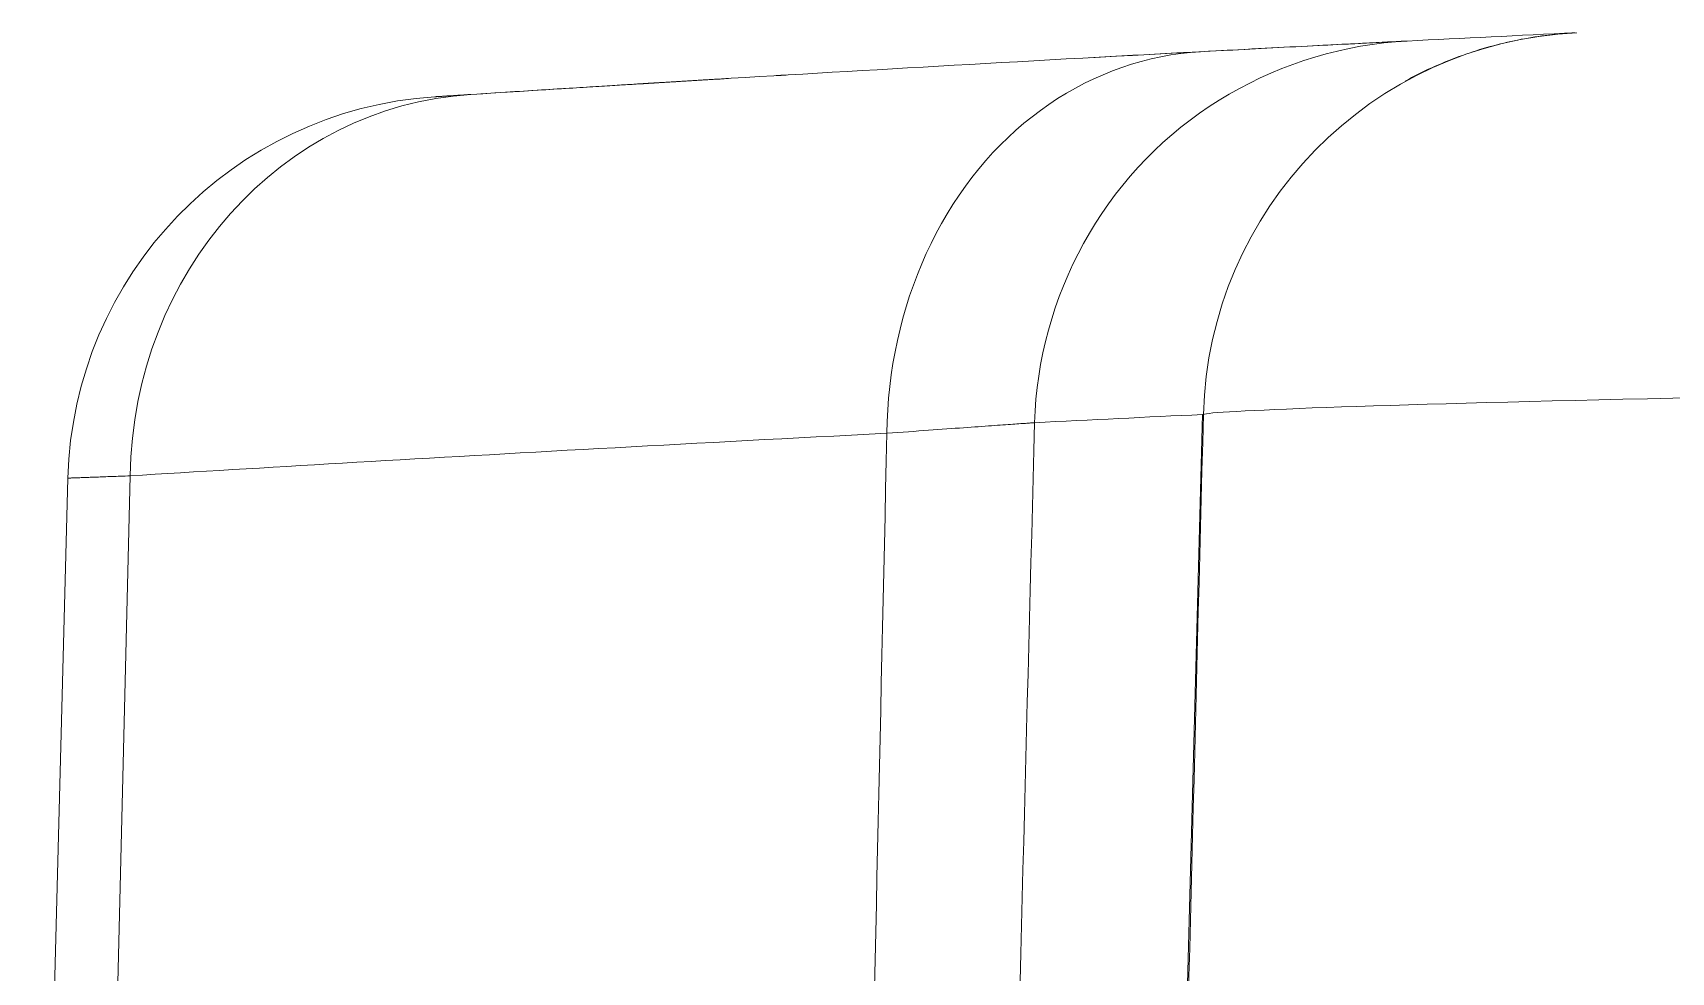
# Model space of a CAD drawing. Header units: inches. Extents: x 0 to 40, y 35.9 to 64.1.
# Drawn here: x 5.111 to 6.039, y 40.048 to 40.58 of the extents above; entities that cross this region are included whole.
import ezdxf

# ---------------------------------------------------------------- set-up
doc = ezdxf.new("R2010")
doc.units = ezdxf.units.IN
doc.header["$MEASUREMENT"] = 0
doc.layers.add('2', color=7, linetype='Continuous')

# ---------------------------------------------------------------- blocks, each defined once
blk = doc.blocks.new('block 790')
at = {"layer": '2', "color": 80, "lineweight": 18, "true_color": 0x3fff00}
blk.add_lwpolyline([(5.14801, 39.56889), (5.16658, 40.32918)], dxfattribs=at)
blk = doc.blocks.new('block 794')
at = {"layer": '2', "color": 80, "lineweight": 18, "true_color": 0x3fff00}
blk.add_lwpolyline([(5.77351, 40.36391), (5.75269, 39.56889)], dxfattribs=at)
blk = doc.blocks.new('block 796')
at = {"layer": '2', "color": 80, "lineweight": 18, "true_color": 0x3fff00}
blk.add_lwpolyline([(5.11145, 39.56889), (5.13133, 40.32791)], dxfattribs=at)
blk = doc.blocks.new('block 828')
at = {"layer": '2', "color": 7, "lineweight": 18, "true_color": 0xffffff}
blk.add_lwpolyline([(5.77351, 40.36391), (5.75269, 39.56889)], dxfattribs=at)
blk = doc.blocks.new('block 1090')
at = {"layer": '2', "color": 80, "lineweight": 18, "true_color": 0x3fff00}
blk.add_open_spline([(5.13133, 40.32791), (5.13435, 40.44273), (5.22444, 40.53634), (5.33909, 40.54374)], degree=3, dxfattribs=at)
blk = doc.blocks.new('block 1133')
at = {"layer": '2', "color": 80, "lineweight": 18, "true_color": 0x3fff00}
blk.add_open_spline([(5.67857, 40.35929), (5.71023, 40.36088), (5.74187, 40.36243), (5.77351, 40.36391)], degree=3, dxfattribs=at)
blk = doc.blocks.new('block 1134')
at = {"layer": '2', "color": 80, "lineweight": 18, "true_color": 0x3fff00}
blk.add_open_spline([(5.35936, 40.54505), (5.25215, 40.5382), (5.16842, 40.44442), (5.16658, 40.32918)], degree=3, dxfattribs=at)
blk = doc.blocks.new('block 1135')
at = {"layer": '2', "color": 80, "lineweight": 18, "true_color": 0x3fff00}
blk.add_open_spline([(5.88944, 40.5753), (5.92114, 40.57689), (5.95285, 40.57844), (5.98454, 40.57995)], degree=3, dxfattribs=at)
blk = doc.blocks.new('block 1141')
at = {"layer": '2', "color": 7, "lineweight": 18, "true_color": 0xffffff}
blk.add_open_spline([(5.77351, 40.36391), (5.7737, 40.36394), (5.77391, 40.36394), (5.7741, 40.36394)], degree=3, dxfattribs=at)
blk = doc.blocks.new('block 1142')
at = {"layer": '2', "color": 7, "lineweight": 18, "true_color": 0xffffff}
blk.add_open_spline([(5.98553, 40.57999), (5.86936, 40.57447), (5.77715, 40.48022), (5.7741, 40.36394)], degree=3, dxfattribs=at)
blk = doc.blocks.new('block 1262')
at = {"layer": '2', "color": 80, "lineweight": 18, "true_color": 0x3fff00}
blk.add_lwpolyline([(5.59494, 40.35326), (5.59459, 40.33759), (5.59423, 40.32188), (5.59389, 40.3062), (5.59354, 40.29053), (5.59318, 40.27482), (5.59284, 40.25914), (5.59249, 40.24347), (5.59213, 40.22776), (5.59179, 40.21208), (5.59144, 40.19638), (5.59108, 40.1807), (5.59074, 40.16502), (5.59039, 40.14932), (5.59003, 40.13364), (5.58968, 40.11796), (5.58934, 40.10226), (5.58898, 40.08658), (5.58863, 40.07087), (5.58829, 40.0552), (5.58793, 40.03952), (5.58758, 40.02381), (5.58724, 40.00814), (5.58688, 39.99246), (5.58653, 39.97675), (5.58619, 39.96108), (5.58583, 39.9454), (5.58548, 39.92969), (5.58514, 39.91402), (5.58478, 39.89834), (5.58443, 39.88263), (5.58409, 39.86696), (5.58372, 39.85128), (5.58338, 39.83557), (5.58304, 39.8199), (5.58267, 39.80419), (5.58233, 39.78851), (5.58198, 39.77284), (5.58162, 39.75713), (5.58128, 39.74145), (5.58093, 39.72578), (5.58057, 39.71007), (5.58023, 39.69439), (5.57988, 39.67868), (5.57952, 39.66301), (5.57918, 39.64733), (5.57882, 39.63162), (5.57847, 39.61595), (5.57813, 39.60027), (5.57776, 39.58456), (5.57742, 39.56889)], dxfattribs=at)
blk = doc.blocks.new('block 1285')
at = {"layer": '2', "color": 80, "lineweight": 18, "true_color": 0x3fff00}
blk.add_lwpolyline([(5.16658, 40.32918), (5.17362, 40.32963), (5.18073, 40.33008), (5.18792, 40.33049), (5.19515, 40.33094), (5.20246, 40.33139), (5.20981, 40.33184), (5.21724, 40.33228), (5.22473, 40.33273), (5.23227, 40.33318), (5.23989, 40.33363), (5.24755, 40.33408), (5.25529, 40.33456), (5.26309, 40.33501), (5.27094, 40.33545), (5.27887, 40.33594), (5.28684, 40.33642), (5.29489, 40.33687), (5.30298, 40.33735), (5.31117, 40.33783), (5.31938, 40.33828), (5.32767, 40.33876), (5.33602, 40.33924), (5.34445, 40.33973), (5.35292, 40.34021), (5.36145, 40.34069), (5.37004, 40.34117), (5.37871, 40.34165), (5.38742, 40.34217), (5.39621, 40.34265), (5.40506, 40.34314), (5.41397, 40.34365), (5.42294, 40.34414), (5.43197, 40.34462), (5.44106, 40.34513), (5.45021, 40.34562), (5.45943, 40.34613), (5.46871, 40.34662), (5.47805, 40.34713), (5.48745, 40.34765), (5.49691, 40.34813), (5.50643, 40.34865), (5.51603, 40.34917), (5.52567, 40.34968), (5.53539, 40.3502), (5.54516, 40.35068), (5.55499, 40.3512), (5.56488, 40.35171), (5.57484, 40.35223), (5.58486, 40.35275), (5.59494, 40.35326)], dxfattribs=at)
blk = doc.blocks.new('block 1286')
at = {"layer": '2', "color": 80, "lineweight": 18, "true_color": 0x3fff00}
blk.add_lwpolyline([(5.67857, 40.35929), (5.67886, 40.36591), (5.67933, 40.37252), (5.68002, 40.37914), (5.68089, 40.38568), (5.68198, 40.39223), (5.68325, 40.39877), (5.68473, 40.40522), (5.68639, 40.41166), (5.68825, 40.41803), (5.69028, 40.42434), (5.6925, 40.43061), (5.69492, 40.43677), (5.69748, 40.44291), (5.70025, 40.44893), (5.70318, 40.4549), (5.7063, 40.46075), (5.70957, 40.4665), (5.71302, 40.47219), (5.71664, 40.47774), (5.72041, 40.48321), (5.72435, 40.48855), (5.72845, 40.49376), (5.73271, 40.49885), (5.73712, 40.50382), (5.74167, 40.50864), (5.74638, 40.51329), (5.75123, 40.51784), (5.75622, 40.52221), (5.76134, 40.52645), (5.76657, 40.53051), (5.77193, 40.53441), (5.77741, 40.53816), (5.78299, 40.54175), (5.78869, 40.54516), (5.79448, 40.54839), (5.80035, 40.55146), (5.80631, 40.55439), (5.81236, 40.55711), (5.81849, 40.55966), (5.82469, 40.56204), (5.83096, 40.56421), (5.83728, 40.56624), (5.84366, 40.56803), (5.8501, 40.56965), (5.85658, 40.5711), (5.86309, 40.57234), (5.86963, 40.57337), (5.87621, 40.57423), (5.88283, 40.57485), (5.88944, 40.5753)], dxfattribs=at)
blk = doc.blocks.new('block 1287')
at = {"layer": '2', "color": 80, "lineweight": 18, "true_color": 0x3fff00}
blk.add_lwpolyline([(5.65788, 39.56889), (5.65829, 39.5847), (5.65871, 39.60051), (5.65912, 39.61632), (5.65953, 39.6321), (5.65995, 39.64792), (5.66036, 39.66373), (5.66077, 39.67954), (5.66119, 39.69535), (5.6616, 39.71117), (5.66201, 39.72698), (5.66243, 39.74276), (5.66284, 39.75857), (5.66325, 39.77439), (5.66367, 39.7902), (5.6641, 39.80601), (5.66451, 39.82182), (5.66493, 39.8376), (5.66534, 39.85342), (5.66575, 39.86923), (5.66617, 39.88504), (5.66658, 39.90085), (5.66699, 39.91667), (5.66741, 39.93245), (5.66782, 39.94826), (5.66823, 39.96407), (5.66865, 39.97989), (5.66906, 39.9957), (5.66947, 40.01151), (5.66989, 40.02732), (5.6703, 40.0431), (5.67071, 40.05892), (5.67113, 40.07473), (5.67154, 40.09054), (5.67195, 40.10635), (5.67237, 40.12217), (5.67278, 40.13798), (5.67319, 40.15376), (5.67361, 40.16957), (5.67402, 40.18539), (5.67443, 40.2012), (5.67485, 40.21701), (5.67526, 40.23282), (5.67567, 40.24864), (5.67609, 40.26442), (5.6765, 40.28023), (5.67691, 40.29604), (5.67733, 40.31185), (5.67774, 40.32767), (5.67815, 40.34348), (5.67857, 40.35929)], dxfattribs=at)
blk = doc.blocks.new('block 1288')
at = {"layer": '2', "color": 80, "lineweight": 18, "true_color": 0x3fff00}
blk.add_lwpolyline([(5.59494, 40.35326), (5.59508, 40.35991), (5.5954, 40.36656), (5.59589, 40.37318), (5.59656, 40.37976), (5.59738, 40.38634), (5.59838, 40.39285), (5.59955, 40.39933), (5.60088, 40.4058), (5.60238, 40.41218), (5.60403, 40.41851), (5.60586, 40.42478), (5.60782, 40.43099), (5.60996, 40.43712), (5.61223, 40.44315), (5.61466, 40.44911), (5.61725, 40.455), (5.61998, 40.46079), (5.62284, 40.46647), (5.62588, 40.47202), (5.62903, 40.47749), (5.63233, 40.48283), (5.63578, 40.48807), (5.63935, 40.49317), (5.64307, 40.49813), (5.64691, 40.50295), (5.65087, 40.50764), (5.65497, 40.51215), (5.65917, 40.51653), (5.6635, 40.52073), (5.66794, 40.5248), (5.67249, 40.52872), (5.67712, 40.53244), (5.68186, 40.53603), (5.68668, 40.53944), (5.69159, 40.54268), (5.69659, 40.54574), (5.70167, 40.54864), (5.7068, 40.55136), (5.71202, 40.55387), (5.71729, 40.55622), (5.72263, 40.55842), (5.72802, 40.56038), (5.73347, 40.56218), (5.73894, 40.56379), (5.74447, 40.56521), (5.75004, 40.56641), (5.75563, 40.56741), (5.76125, 40.56824), (5.7669, 40.56886), (5.77255, 40.56927)], dxfattribs=at)
blk = doc.blocks.new('block 1289')
at = {"layer": '2', "color": 80, "lineweight": 18, "true_color": 0x3fff00}
blk.add_lwpolyline([(5.77255, 40.56927), (5.76284, 40.56876), (5.75317, 40.5682), (5.74358, 40.56772), (5.73403, 40.56717), (5.72456, 40.56669), (5.71514, 40.56617), (5.70577, 40.56565), (5.69647, 40.56514), (5.68722, 40.56462), (5.67803, 40.5641), (5.6689, 40.56359), (5.65984, 40.56311), (5.65084, 40.56259), (5.64188, 40.56207), (5.63299, 40.56159), (5.62417, 40.56107), (5.6154, 40.56056), (5.60669, 40.56007), (5.59804, 40.55959), (5.58944, 40.55907), (5.58092, 40.55859), (5.57244, 40.55808), (5.56404, 40.55759), (5.55568, 40.55711), (5.54738, 40.55663), (5.53915, 40.55615), (5.53096, 40.55563), (5.52285, 40.55515), (5.51481, 40.55466), (5.5068, 40.55422), (5.49885, 40.55373), (5.49098, 40.55325), (5.48316, 40.55277), (5.47541, 40.55229), (5.46771, 40.55184), (5.46006, 40.55136), (5.45248, 40.55091), (5.44497, 40.55043), (5.4375, 40.54998), (5.43011, 40.5495), (5.42275, 40.54905), (5.41548, 40.5486), (5.40825, 40.54815), (5.40108, 40.54771), (5.39399, 40.54726), (5.38694, 40.54681), (5.37995, 40.54636), (5.37302, 40.54591), (5.36617, 40.54547), (5.35936, 40.54505)], dxfattribs=at)
blk = doc.blocks.new('block 1290')
at = {"layer": '2', "color": 80, "lineweight": 18, "true_color": 0x3fff00}
blk.add_open_spline([(5.13133, 40.32791), (5.13145, 40.32791), (5.13156, 40.32791), (5.13156, 40.32791), (5.13168, 40.32791), (5.13185, 40.32791), (5.13185, 40.32791), (5.13185, 40.32791), (5.13202, 40.32794), (5.13202, 40.32794), (5.13202, 40.32794), (5.13223, 40.32794), (5.13223, 40.32794), (5.13223, 40.32794), (5.13247, 40.32794), (5.13247, 40.32794), (5.13247, 40.32794), (5.13274, 40.32794), (5.13274, 40.32794), (5.13274, 40.32794), (5.13304, 40.32794), (5.13304, 40.32794), (5.13304, 40.32794), (5.13336, 40.32798), (5.13336, 40.32798), (5.13336, 40.32798), (5.13371, 40.32798), (5.13371, 40.32798), (5.13371, 40.32798), (5.13409, 40.32801), (5.13409, 40.32801), (5.13409, 40.32801), (5.1345, 40.32801), (5.1345, 40.32801), (5.1345, 40.32801), (5.13495, 40.32805), (5.13495, 40.32805), (5.13495, 40.32805), (5.1354, 40.32805), (5.1354, 40.32805), (5.1354, 40.32805), (5.1359, 40.32808), (5.1359, 40.32808), (5.1359, 40.32808), (5.13641, 40.32808), (5.13641, 40.32808), (5.13641, 40.32808), (5.13696, 40.32812), (5.13696, 40.32812), (5.13696, 40.32812), (5.13755, 40.32812), (5.13755, 40.32812), (5.13755, 40.32812), (5.13815, 40.32815), (5.13815, 40.32815), (5.13815, 40.32815), (5.13879, 40.32818), (5.13879, 40.32818), (5.13879, 40.32818), (5.13945, 40.32818), (5.13945, 40.32818), (5.13945, 40.32818), (5.14013, 40.32822), (5.14013, 40.32822), (5.14013, 40.32822), (5.14086, 40.32825), (5.14086, 40.32825), (5.14086, 40.32825), (5.14162, 40.32829), (5.14162, 40.32829), (5.14162, 40.32829), (5.14239, 40.32829), (5.14239, 40.32829), (5.14239, 40.32829), (5.14318, 40.32832), (5.14318, 40.32832), (5.14318, 40.32832), (5.14401, 40.32836), (5.14401, 40.32836), (5.14401, 40.32836), (5.14487, 40.32839), (5.14487, 40.32839), (5.14487, 40.32839), (5.14577, 40.32843), (5.14577, 40.32843), (5.14577, 40.32843), (5.14668, 40.32846), (5.14668, 40.32846), (5.14668, 40.32846), (5.14763, 40.32849), (5.14763, 40.32849), (5.14763, 40.32849), (5.14859, 40.32853), (5.14859, 40.32853), (5.14859, 40.32853), (5.14959, 40.32856), (5.14959, 40.32856), (5.14959, 40.32856), (5.15062, 40.3286), (5.15062, 40.3286), (5.15062, 40.3286), (5.15169, 40.32863), (5.15169, 40.32863), (5.15169, 40.32863), (5.15278, 40.3287), (5.15278, 40.3287), (5.15278, 40.3287), (5.15388, 40.32874), (5.15388, 40.32874), (5.15388, 40.32874), (5.15503, 40.32877), (5.15503, 40.32877), (5.15503, 40.32877), (5.15619, 40.3288), (5.15619, 40.3288), (5.15619, 40.3288), (5.15739, 40.32884), (5.15739, 40.32884), (5.15739, 40.32884), (5.15862, 40.32891), (5.15862, 40.32891), (5.15862, 40.32891), (5.15987, 40.32894), (5.15987, 40.32894), (5.15987, 40.32894), (5.16115, 40.32898), (5.16115, 40.32898), (5.16115, 40.32898), (5.16248, 40.32905), (5.16248, 40.32905), (5.16248, 40.32905), (5.1638, 40.32908), (5.1638, 40.32908), (5.1638, 40.32908), (5.16518, 40.32915), (5.16518, 40.32915), (5.16518, 40.32915), (5.16658, 40.32918), (5.16658, 40.32918)], degree=3, knots=[0, 0, 0, 0, 1, 1, 1, 2, 2, 2, 3, 3, 3, 4, 4, 4, 5, 5, 5, 6, 6, 6, 7, 7, 7, 8, 8, 8, 9, 9, 9, 10, 10, 10, 11, 11, 11, 12, 12, 12, 13, 13, 13, 14, 14, 14, 15, 15, 15, 16, 16, 16, 17, 17, 17, 18, 18, 18, 19, 19, 19, 20, 20, 20, 21, 21, 21, 22, 22, 22, 23, 23, 23, 24, 24, 24, 25, 25, 25, 26, 26, 26, 27, 27, 27, 28, 28, 28, 29, 29, 29, 30, 30, 30, 31, 31, 31, 32, 32, 32, 33, 33, 33, 34, 34, 34, 35, 35, 35, 36, 36, 36, 37, 37, 37, 38, 38, 38, 39, 39, 39, 40, 40, 40, 41, 41, 41, 42, 42, 42, 43, 43, 43, 44, 44, 44, 45, 45, 45, 46, 46, 46, 46], dxfattribs=at)
blk = doc.blocks.new('block 1291')
at = {"layer": '2', "color": 80, "lineweight": 18, "true_color": 0x3fff00}
blk.add_open_spline([(5.35936, 40.54505), (5.35936, 40.54505), (5.35855, 40.54498), (5.35855, 40.54498), (5.35855, 40.54498), (5.35776, 40.54495), (5.35776, 40.54495), (5.35776, 40.54495), (5.357, 40.54488), (5.357, 40.54488), (5.357, 40.54488), (5.35624, 40.54485), (5.35624, 40.54485), (5.35624, 40.54485), (5.3555, 40.54481), (5.3555, 40.54481), (5.3555, 40.54481), (5.35478, 40.54474), (5.35478, 40.54474), (5.35478, 40.54474), (5.35407, 40.54471), (5.35407, 40.54471), (5.35407, 40.54471), (5.35339, 40.54467), (5.35339, 40.54467), (5.35339, 40.54467), (5.35271, 40.54464), (5.35271, 40.54464), (5.35271, 40.54464), (5.35206, 40.54457), (5.35206, 40.54457), (5.35206, 40.54457), (5.35142, 40.54454), (5.35142, 40.54454), (5.35142, 40.54454), (5.3508, 40.5445), (5.3508, 40.5445), (5.3508, 40.5445), (5.35018, 40.54447), (5.35018, 40.54447), (5.35018, 40.54447), (5.3496, 40.54443), (5.3496, 40.54443), (5.3496, 40.54443), (5.34901, 40.54436), (5.34901, 40.54436), (5.34901, 40.54436), (5.34846, 40.54436), (5.34846, 40.54436), (5.34846, 40.54436), (5.34791, 40.5443), (5.34791, 40.5443), (5.34791, 40.5443), (5.34739, 40.5443), (5.34739, 40.5443), (5.34739, 40.5443), (5.34687, 40.54426), (5.34687, 40.54426), (5.34687, 40.54426), (5.34637, 40.54423), (5.34637, 40.54423), (5.34637, 40.54423), (5.34591, 40.54419), (5.34591, 40.54419), (5.34591, 40.54419), (5.34544, 40.54416), (5.34544, 40.54416), (5.34544, 40.54416), (5.345, 40.54412), (5.345, 40.54412), (5.345, 40.54412), (5.34457, 40.54409), (5.34457, 40.54409), (5.34457, 40.54409), (5.34415, 40.54409), (5.34415, 40.54409), (5.34415, 40.54409), (5.34376, 40.54405), (5.34376, 40.54405), (5.34376, 40.54405), (5.34338, 40.54402), (5.34338, 40.54402), (5.34338, 40.54402), (5.34302, 40.54399), (5.34302, 40.54399), (5.34302, 40.54399), (5.34265, 40.54399), (5.34265, 40.54399), (5.34265, 40.54399), (5.34233, 40.54395), (5.34233, 40.54395), (5.34233, 40.54395), (5.34202, 40.54395), (5.34202, 40.54395), (5.34202, 40.54395), (5.34171, 40.54392), (5.34171, 40.54392), (5.34171, 40.54392), (5.34143, 40.54388), (5.34143, 40.54388), (5.34143, 40.54388), (5.34116, 40.54388), (5.34116, 40.54388), (5.34116, 40.54388), (5.34091, 40.54385), (5.34091, 40.54385), (5.34091, 40.54385), (5.34067, 40.54385), (5.34067, 40.54385), (5.34067, 40.54385), (5.34045, 40.54381), (5.34045, 40.54381), (5.34045, 40.54381), (5.34024, 40.54381), (5.34024, 40.54381), (5.34024, 40.54381), (5.34007, 40.54381), (5.34007, 40.54381), (5.3399, 40.54381), (5.33974, 40.54378), (5.33974, 40.54378), (5.33961, 40.54378), (5.33948, 40.54378), (5.33948, 40.54378), (5.33938, 40.54374), (5.33928, 40.54374), (5.33928, 40.54374), (5.33911, 40.54374), (5.33909, 40.54374), (5.33909, 40.54374)], degree=3, knots=[0, 0, 0, 0, 1, 1, 1, 2, 2, 2, 3, 3, 3, 4, 4, 4, 5, 5, 5, 6, 6, 6, 7, 7, 7, 8, 8, 8, 9, 9, 9, 10, 10, 10, 11, 11, 11, 12, 12, 12, 13, 13, 13, 14, 14, 14, 15, 15, 15, 16, 16, 16, 17, 17, 17, 18, 18, 18, 19, 19, 19, 20, 20, 20, 21, 21, 21, 22, 22, 22, 23, 23, 23, 24, 24, 24, 25, 25, 25, 26, 26, 26, 27, 27, 27, 28, 28, 28, 29, 29, 29, 30, 30, 30, 31, 31, 31, 32, 32, 32, 33, 33, 33, 34, 34, 34, 35, 35, 35, 36, 36, 36, 37, 37, 37, 38, 38, 38, 39, 39, 39, 40, 40, 40, 41, 41, 41, 42, 42, 42, 43, 43, 43, 43], dxfattribs=at)
blk = doc.blocks.new('block 1292')
at = {"layer": '2', "color": 80, "lineweight": 18, "true_color": 0x3fff00}
blk.add_open_spline([(5.59494, 40.35326), (5.59494, 40.35326), (5.59809, 40.35351), (5.59809, 40.35351), (5.59809, 40.35351), (5.60117, 40.35371), (5.60117, 40.35371), (5.60117, 40.35371), (5.60421, 40.35395), (5.60421, 40.35395), (5.60421, 40.35395), (5.60717, 40.35416), (5.60717, 40.35416), (5.60717, 40.35416), (5.61008, 40.35437), (5.61008, 40.35437), (5.61008, 40.35437), (5.61294, 40.35461), (5.61294, 40.35461), (5.61294, 40.35461), (5.61573, 40.35478), (5.61573, 40.35478), (5.61573, 40.35478), (5.61847, 40.35499), (5.61847, 40.35499), (5.61847, 40.35499), (5.62114, 40.35519), (5.62114, 40.35519), (5.62114, 40.35519), (5.62376, 40.35537), (5.62376, 40.35537), (5.62376, 40.35537), (5.62632, 40.35557), (5.62632, 40.35557), (5.62632, 40.35557), (5.62882, 40.35575), (5.62882, 40.35575), (5.62882, 40.35575), (5.63127, 40.35592), (5.63127, 40.35592), (5.63127, 40.35592), (5.63364, 40.35609), (5.63364, 40.35609), (5.63364, 40.35609), (5.63597, 40.35626), (5.63597, 40.35626), (5.63597, 40.35626), (5.63823, 40.35643), (5.63823, 40.35643), (5.63823, 40.35643), (5.64043, 40.35657), (5.64043, 40.35657), (5.64043, 40.35657), (5.64257, 40.35674), (5.64257, 40.35674), (5.64257, 40.35674), (5.64465, 40.35688), (5.64465, 40.35688), (5.64465, 40.35688), (5.64667, 40.35702), (5.64667, 40.35702), (5.64667, 40.35702), (5.64863, 40.35716), (5.64863, 40.35716), (5.64863, 40.35716), (5.65053, 40.3573), (5.65053, 40.3573), (5.65053, 40.3573), (5.65237, 40.35743), (5.65237, 40.35743), (5.65237, 40.35743), (5.65414, 40.35757), (5.65414, 40.35757), (5.65414, 40.35757), (5.65586, 40.35767), (5.65586, 40.35767), (5.65586, 40.35767), (5.65752, 40.35781), (5.65752, 40.35781), (5.65752, 40.35781), (5.65912, 40.35792), (5.65912, 40.35792), (5.65912, 40.35792), (5.66065, 40.35802), (5.66065, 40.35802), (5.66065, 40.35802), (5.66212, 40.35812), (5.66212, 40.35812), (5.66212, 40.35812), (5.66353, 40.35823), (5.66353, 40.35823), (5.66353, 40.35823), (5.66487, 40.35833), (5.66487, 40.35833), (5.66487, 40.35833), (5.66617, 40.3584), (5.66617, 40.3584), (5.66617, 40.3584), (5.66739, 40.3585), (5.66739, 40.3585), (5.66739, 40.3585), (5.66856, 40.35857), (5.66856, 40.35857), (5.66856, 40.35857), (5.66965, 40.35867), (5.66965, 40.35867), (5.66965, 40.35867), (5.6707, 40.35874), (5.6707, 40.35874), (5.6707, 40.35874), (5.67166, 40.35881), (5.67166, 40.35881), (5.67166, 40.35881), (5.67257, 40.35888), (5.67257, 40.35888), (5.67257, 40.35888), (5.67342, 40.35891), (5.67342, 40.35891), (5.67342, 40.35891), (5.67421, 40.35898), (5.67421, 40.35898), (5.67421, 40.35898), (5.67493, 40.35902), (5.67493, 40.35902), (5.67493, 40.35902), (5.67559, 40.35909), (5.67559, 40.35909), (5.67559, 40.35909), (5.67619, 40.35912), (5.67619, 40.35912), (5.67619, 40.35912), (5.67672, 40.35916), (5.67672, 40.35916), (5.67672, 40.35916), (5.67719, 40.35919), (5.67719, 40.35919), (5.67719, 40.35919), (5.6776, 40.35922), (5.6776, 40.35922), (5.6776, 40.35922), (5.67793, 40.35922), (5.67793, 40.35922), (5.67793, 40.35922), (5.67821, 40.35926), (5.67821, 40.35926), (5.67821, 40.35926), (5.67843, 40.35926), (5.67843, 40.35926)], degree=3, knots=[0, 0, 0, 0, 1, 1, 1, 2, 2, 2, 3, 3, 3, 4, 4, 4, 5, 5, 5, 6, 6, 6, 7, 7, 7, 8, 8, 8, 9, 9, 9, 10, 10, 10, 11, 11, 11, 12, 12, 12, 13, 13, 13, 14, 14, 14, 15, 15, 15, 16, 16, 16, 17, 17, 17, 18, 18, 18, 19, 19, 19, 20, 20, 20, 21, 21, 21, 22, 22, 22, 23, 23, 23, 24, 24, 24, 25, 25, 25, 26, 26, 26, 27, 27, 27, 28, 28, 28, 29, 29, 29, 30, 30, 30, 31, 31, 31, 32, 32, 32, 33, 33, 33, 34, 34, 34, 35, 35, 35, 36, 36, 36, 37, 37, 37, 38, 38, 38, 39, 39, 39, 40, 40, 40, 41, 41, 41, 42, 42, 42, 43, 43, 43, 44, 44, 44, 45, 45, 45, 46, 46, 46, 47, 47, 47, 48, 48, 48, 49, 49, 49, 49], dxfattribs=at)
blk = doc.blocks.new('block 1293')
at = {"layer": '2', "color": 80, "lineweight": 18, "true_color": 0x3fff00}
blk.add_lwpolyline([(5.88944, 40.5753), (5.88924, 40.5753), (5.88894, 40.57527), (5.88855, 40.57527), (5.88806, 40.57523), (5.8875, 40.5752), (5.88682, 40.57516), (5.88608, 40.57513), (5.88524, 40.57509), (5.88431, 40.57503), (5.88328, 40.57499), (5.88217, 40.57492), (5.88097, 40.57489), (5.87968, 40.57482), (5.87831, 40.57475), (5.87685, 40.57468), (5.8753, 40.57458), (5.87365, 40.57451), (5.87192, 40.57441), (5.87012, 40.57434), (5.86822, 40.57423), (5.86624, 40.57413), (5.86417, 40.57403), (5.862, 40.57392), (5.85976, 40.57379), (5.85744, 40.57368), (5.85503, 40.57354), (5.85255, 40.57344), (5.84996, 40.5733), (5.84731, 40.57317), (5.84459, 40.57303), (5.84176, 40.57289), (5.83887, 40.57272), (5.83589, 40.57258), (5.83282, 40.57241), (5.82967, 40.57227), (5.82645, 40.5721), (5.82312, 40.57192), (5.81973, 40.57175), (5.81627, 40.57155), (5.8127, 40.57137), (5.80907, 40.57117), (5.80533, 40.57099), (5.80154, 40.57079), (5.79765, 40.57058), (5.79367, 40.57037), (5.78962, 40.57017), (5.78547, 40.56993), (5.78125, 40.56972), (5.77694, 40.56948), (5.77255, 40.56927)], dxfattribs=at)
blk = doc.blocks.new('block 1338')
at = {"layer": '2', "color": 7, "lineweight": 18, "true_color": 0xffffff}
blk.add_lwpolyline([(5.45483, 40.55105), (5.45431, 40.55101), (5.45372, 40.55098), (5.45309, 40.55091), (5.4524, 40.55088), (5.45164, 40.55084), (5.45081, 40.55077), (5.44995, 40.55074), (5.44902, 40.55067), (5.44802, 40.55063), (5.44699, 40.55057), (5.44589, 40.5505), (5.44473, 40.55043), (5.44351, 40.55032), (5.44225, 40.55026), (5.44093, 40.55019), (5.43956, 40.55008), (5.43813, 40.55001), (5.43665, 40.54991), (5.43514, 40.54981), (5.43355, 40.54974), (5.43192, 40.54964), (5.43025, 40.54953), (5.42852, 40.54939), (5.42675, 40.54929), (5.42492, 40.54919), (5.42305, 40.54905), (5.42112, 40.54895), (5.41915, 40.54884), (5.41714, 40.5487), (5.41509, 40.54857), (5.41297, 40.54843), (5.41083, 40.54829), (5.40863, 40.54815), (5.40639, 40.54802), (5.40411, 40.54788), (5.40179, 40.54774), (5.39943, 40.5476), (5.39702, 40.54743), (5.39457, 40.54729), (5.39209, 40.54712), (5.38956, 40.54698), (5.38699, 40.54681), (5.38439, 40.54664), (5.38176, 40.54647), (5.37907, 40.54629), (5.37635, 40.54612), (5.37359, 40.54595), (5.3708, 40.54578), (5.36798, 40.5456), (5.36512, 40.5454)], dxfattribs=at)
blk = doc.blocks.new('block 1339')
at = {"layer": '2', "color": 7, "lineweight": 18, "true_color": 0xffffff}
blk.add_open_spline([(5.53429, 40.55584), (5.53415, 40.55584), (5.53406, 40.55584), (5.53406, 40.55584), (5.53394, 40.5558), (5.53387, 40.5558), (5.53387, 40.5558), (5.53375, 40.5558), (5.53368, 40.5558), (5.53368, 40.5558), (5.53351, 40.5558), (5.53346, 40.5558), (5.53346, 40.5558), (5.53332, 40.55577), (5.53327, 40.55577), (5.53327, 40.55577), (5.5331, 40.55577), (5.53306, 40.55577), (5.53306, 40.55577), (5.53291, 40.55577), (5.53288, 40.55577), (5.53288, 40.55577), (5.53272, 40.55573), (5.53269, 40.55573), (5.53269, 40.55573), (5.53251, 40.55573), (5.5325, 40.55573), (5.5325, 40.55573), (5.53232, 40.55573), (5.53229, 40.55573), (5.53229, 40.55573)], degree=3, knots=[0, 0, 0, 0, 1, 1, 1, 2, 2, 2, 3, 3, 3, 4, 4, 4, 5, 5, 5, 6, 6, 6, 7, 7, 7, 8, 8, 8, 9, 9, 9, 10, 10, 10, 10], dxfattribs=at)
blk = doc.blocks.new('block 1341')
at = {"layer": '2', "color": 7, "lineweight": 18, "true_color": 0xffffff}
blk.add_lwpolyline([(6.30971, 40.37762), (6.29295, 40.37741), (6.27624, 40.37721), (6.2596, 40.37697), (6.24301, 40.37673), (6.22651, 40.37648), (6.21009, 40.37624), (6.1938, 40.37597), (6.17761, 40.37569), (6.16157, 40.37545), (6.14567, 40.37518), (6.12994, 40.3749), (6.11439, 40.37459), (6.09902, 40.37431), (6.08387, 40.37404), (6.06891, 40.37373), (6.0542, 40.37342), (6.03975, 40.37314), (6.02554, 40.37283), (6.01161, 40.37252), (5.99796, 40.37221), (5.98461, 40.3719), (5.97159, 40.37159), (5.95888, 40.37128), (5.94651, 40.37097), (5.9345, 40.37066), (5.92286, 40.37032), (5.91159, 40.37001), (5.90069, 40.3697), (5.89018, 40.36939), (5.88005, 40.36908), (5.87036, 40.3688), (5.86105, 40.36849), (5.8522, 40.36818), (5.84376, 40.36791), (5.83577, 40.3676), (5.82824, 40.36732), (5.82118, 40.36701), (5.81458, 40.36674), (5.80847, 40.36646), (5.80285, 40.36622), (5.79772, 40.36594), (5.79308, 40.3657), (5.78895, 40.36546), (5.7853, 40.36522), (5.78216, 40.36498), (5.77953, 40.36477), (5.77741, 40.36456), (5.77579, 40.36436), (5.77469, 40.36415), (5.7741, 40.36394)], dxfattribs=at)
blk = doc.blocks.new('block 1342')
at = {"layer": '2', "color": 7, "lineweight": 18, "true_color": 0xffffff}
blk.add_open_spline([(5.45483, 40.55105), (5.45496, 40.55105), (5.4551, 40.55105), (5.4551, 40.55105), (5.45526, 40.55105), (5.45539, 40.55108), (5.45539, 40.55108), (5.45555, 40.55108), (5.4557, 40.55108), (5.4557, 40.55108), (5.45588, 40.55112), (5.45603, 40.55112), (5.45603, 40.55112), (5.4562, 40.55112), (5.45638, 40.55112), (5.45638, 40.55112), (5.45638, 40.55112), (5.45657, 40.55115), (5.45657, 40.55115), (5.45657, 40.55115), (5.45676, 40.55115), (5.45676, 40.55115), (5.45676, 40.55115), (5.45693, 40.55115), (5.45693, 40.55115), (5.45693, 40.55115), (5.45713, 40.55119), (5.45713, 40.55119), (5.45713, 40.55119), (5.45732, 40.55119), (5.45732, 40.55119), (5.45732, 40.55119), (5.45753, 40.55119), (5.45753, 40.55119), (5.45753, 40.55119), (5.45774, 40.55122), (5.45774, 40.55122), (5.45774, 40.55122), (5.45794, 40.55122), (5.45794, 40.55122), (5.45794, 40.55122), (5.45815, 40.55125), (5.45815, 40.55125), (5.45815, 40.55125), (5.45837, 40.55125), (5.45837, 40.55125), (5.45837, 40.55125), (5.4586, 40.55125), (5.4586, 40.55125), (5.4586, 40.55125), (5.45882, 40.55129), (5.45882, 40.55129), (5.45882, 40.55129), (5.45905, 40.55129), (5.45905, 40.55129), (5.45905, 40.55129), (5.45929, 40.55132), (5.45929, 40.55132), (5.45929, 40.55132), (5.45953, 40.55132), (5.45953, 40.55132), (5.45953, 40.55132), (5.45977, 40.55132), (5.45977, 40.55132), (5.45977, 40.55132), (5.46001, 40.55136), (5.46001, 40.55136), (5.46001, 40.55136), (5.46027, 40.55136), (5.46027, 40.55136), (5.46027, 40.55136), (5.46051, 40.55139), (5.46051, 40.55139), (5.46051, 40.55139), (5.46079, 40.55139), (5.46079, 40.55139), (5.46079, 40.55139), (5.46104, 40.55143), (5.46104, 40.55143), (5.46104, 40.55143), (5.4613, 40.55143), (5.4613, 40.55143), (5.4613, 40.55143), (5.46158, 40.55146), (5.46158, 40.55146), (5.46158, 40.55146), (5.46185, 40.55146), (5.46185, 40.55146), (5.46185, 40.55146), (5.46215, 40.5515), (5.46215, 40.5515), (5.46215, 40.5515), (5.46242, 40.5515), (5.46242, 40.5515), (5.46242, 40.5515), (5.46272, 40.55153), (5.46272, 40.55153), (5.46272, 40.55153), (5.46301, 40.55153), (5.46301, 40.55153), (5.46301, 40.55153), (5.4633, 40.55156), (5.4633, 40.55156), (5.4633, 40.55156), (5.46361, 40.55156), (5.46361, 40.55156), (5.46361, 40.55156), (5.46392, 40.5516), (5.46392, 40.5516), (5.46392, 40.5516), (5.46423, 40.5516), (5.46423, 40.5516), (5.46423, 40.5516), (5.46454, 40.55163), (5.46454, 40.55163), (5.46454, 40.55163), (5.46485, 40.55167), (5.46485, 40.55167), (5.46485, 40.55167), (5.46518, 40.55167), (5.46518, 40.55167), (5.46518, 40.55167), (5.46551, 40.5517), (5.46551, 40.5517), (5.46551, 40.5517), (5.46583, 40.5517), (5.46583, 40.5517), (5.46583, 40.5517), (5.46618, 40.55174), (5.46618, 40.55174), (5.46618, 40.55174), (5.46651, 40.55174), (5.46651, 40.55174), (5.46651, 40.55174), (5.46685, 40.55177), (5.46685, 40.55177)], degree=3, knots=[0, 0, 0, 0, 1, 1, 1, 2, 2, 2, 3, 3, 3, 4, 4, 4, 5, 5, 5, 6, 6, 6, 7, 7, 7, 8, 8, 8, 9, 9, 9, 10, 10, 10, 11, 11, 11, 12, 12, 12, 13, 13, 13, 14, 14, 14, 15, 15, 15, 16, 16, 16, 17, 17, 17, 18, 18, 18, 19, 19, 19, 20, 20, 20, 21, 21, 21, 22, 22, 22, 23, 23, 23, 24, 24, 24, 25, 25, 25, 26, 26, 26, 27, 27, 27, 28, 28, 28, 29, 29, 29, 30, 30, 30, 31, 31, 31, 32, 32, 32, 33, 33, 33, 34, 34, 34, 35, 35, 35, 36, 36, 36, 37, 37, 37, 38, 38, 38, 39, 39, 39, 40, 40, 40, 41, 41, 41, 42, 42, 42, 43, 43, 43, 44, 44, 44, 45, 45, 45, 45], dxfattribs=at)
blk = doc.blocks.new('block 1343')
at = {"layer": '2', "color": 7, "lineweight": 18, "true_color": 0xffffff}
blk.add_lwpolyline([(5.98454, 40.57995), (5.98268, 40.57985), (5.98081, 40.57975), (5.97893, 40.57961), (5.97703, 40.57947), (5.97514, 40.5793), (5.97324, 40.57909), (5.97133, 40.57888), (5.96942, 40.57868), (5.96751, 40.57844), (5.9656, 40.57819), (5.96367, 40.57792), (5.96174, 40.57761), (5.95979, 40.5773), (5.95786, 40.57695), (5.95592, 40.57661), (5.95397, 40.57627), (5.95202, 40.57585), (5.95006, 40.57547), (5.94811, 40.57503), (5.94617, 40.57461), (5.9442, 40.57413), (5.94224, 40.57365), (5.94029, 40.57317), (5.93833, 40.57265), (5.93636, 40.57213), (5.9344, 40.57155), (5.93245, 40.57099), (5.93049, 40.57041), (5.92853, 40.56979), (5.92658, 40.56917), (5.92462, 40.56851), (5.92267, 40.56786), (5.92072, 40.56717), (5.91878, 40.56648), (5.91683, 40.56572), (5.91488, 40.565), (5.91296, 40.56424), (5.91103, 40.56345), (5.9091, 40.56266), (5.90717, 40.56183), (5.90526, 40.561), (5.90334, 40.56014), (5.90143, 40.55928), (5.89954, 40.55839), (5.89764, 40.55746), (5.89575, 40.55653), (5.89387, 40.55556), (5.89199, 40.5546), (5.89013, 40.5536), (5.88827, 40.5526)], dxfattribs=at)
blk = doc.blocks.new('block 1344')
at = {"layer": '2', "color": 7, "lineweight": 18, "true_color": 0xffffff}
blk.add_lwpolyline([(5.86981, 40.5743), (5.86641, 40.57413), (5.86305, 40.57396), (5.85968, 40.57379), (5.85632, 40.57361), (5.85298, 40.57344), (5.84963, 40.57327), (5.84629, 40.5731), (5.84297, 40.57296), (5.83964, 40.57275), (5.83632, 40.57261), (5.83301, 40.57244), (5.82972, 40.57227), (5.82643, 40.5721), (5.82314, 40.57192), (5.81987, 40.57175), (5.8166, 40.57158), (5.81334, 40.57141), (5.81008, 40.57124), (5.80683, 40.57106), (5.80359, 40.57089), (5.80035, 40.57072), (5.79713, 40.57055), (5.79391, 40.57037), (5.79071, 40.5702), (5.7875, 40.57006), (5.7843, 40.56989), (5.78111, 40.56972), (5.77792, 40.56955), (5.77476, 40.56938), (5.77159, 40.5692), (5.76843, 40.56903), (5.76528, 40.56886), (5.76213, 40.56869), (5.75899, 40.56855), (5.75586, 40.56838), (5.75274, 40.5682), (5.74962, 40.56803), (5.74652, 40.56786), (5.7434, 40.56769), (5.74032, 40.56752), (5.73724, 40.56738), (5.73415, 40.56721), (5.73109, 40.56703), (5.72802, 40.56686), (5.72496, 40.56669), (5.72191, 40.56655), (5.71888, 40.56638), (5.71584, 40.56621), (5.71281, 40.56603), (5.70978, 40.56586)], dxfattribs=at)
blk = doc.blocks.new('block 1345')
at = {"layer": '2', "color": 7, "lineweight": 18, "true_color": 0xffffff}
blk.add_lwpolyline([(5.50526, 40.55411), (5.50449, 40.55404), (5.5037, 40.55401), (5.50292, 40.55398), (5.50213, 40.55391), (5.50135, 40.55387), (5.50056, 40.5538), (5.49978, 40.55377), (5.49899, 40.55373), (5.49822, 40.55367), (5.49744, 40.55363), (5.49665, 40.5536), (5.49587, 40.55353), (5.4951, 40.55349), (5.49432, 40.55346), (5.49355, 40.55339), (5.49277, 40.55336), (5.492, 40.55329), (5.49122, 40.55325), (5.49045, 40.55322), (5.48967, 40.55315), (5.48892, 40.55311), (5.48814, 40.55308), (5.48737, 40.55301), (5.48659, 40.55298), (5.48583, 40.55294), (5.48506, 40.55287), (5.4843, 40.55284), (5.48352, 40.55277), (5.48277, 40.55274), (5.48199, 40.5527), (5.48123, 40.55263), (5.48048, 40.5526), (5.4797, 40.55256), (5.47894, 40.55249), (5.47818, 40.55246), (5.47743, 40.55243), (5.47667, 40.55236), (5.47591, 40.55232), (5.47515, 40.55229), (5.47439, 40.55222), (5.47364, 40.55218), (5.47288, 40.55215), (5.47212, 40.55208), (5.47136, 40.55205), (5.4706, 40.55201), (5.46986, 40.55194), (5.46911, 40.55191), (5.46835, 40.55187), (5.46761, 40.55181), (5.46685, 40.55177)], dxfattribs=at)
blk = doc.blocks.new('block 1348')
at = {"layer": '2', "color": 7, "lineweight": 18, "true_color": 0xffffff}
blk.add_lwpolyline([(5.75367, 39.56889), (5.75408, 39.58477), (5.7545, 39.60068), (5.75489, 39.6166), (5.75531, 39.63248), (5.75572, 39.6484), (5.75613, 39.66428), (5.75653, 39.6802), (5.75694, 39.69611), (5.75736, 39.71199), (5.75775, 39.72791), (5.75817, 39.74379), (5.75858, 39.75971), (5.75899, 39.77559), (5.75939, 39.79151), (5.7598, 39.80739), (5.76022, 39.82331), (5.76063, 39.83922), (5.76103, 39.8551), (5.76144, 39.87102), (5.76185, 39.8869), (5.76225, 39.90282), (5.76266, 39.9187), (5.76308, 39.93462), (5.76349, 39.9505), (5.76389, 39.96641), (5.7643, 39.98233), (5.76471, 39.99821), (5.76511, 40.01413), (5.76552, 40.03001), (5.76594, 40.04593), (5.76635, 40.06184), (5.76675, 40.07773), (5.76716, 40.09364), (5.76757, 40.10952), (5.76797, 40.12544), (5.76838, 40.14132), (5.7688, 40.15724), (5.76921, 40.17312), (5.7696, 40.18904), (5.77002, 40.20495), (5.77043, 40.22084), (5.77083, 40.23675), (5.77124, 40.25263), (5.77165, 40.26855), (5.77207, 40.28443), (5.77246, 40.30035), (5.77288, 40.31623), (5.77329, 40.33215), (5.7737, 40.34806), (5.7741, 40.36394)], dxfattribs=at)
blk = doc.blocks.new('block 1351')
at = {"layer": '2', "color": 7, "lineweight": 18, "true_color": 0xffffff}
blk.add_open_spline([(5.5326, 40.55573), (5.53275, 40.55573), (5.53281, 40.55573), (5.53281, 40.55573), (5.53294, 40.55577), (5.533, 40.55577), (5.533, 40.55577), (5.53317, 40.55577), (5.53324, 40.55577), (5.53324, 40.55577), (5.53336, 40.55577), (5.53343, 40.5558), (5.53343, 40.5558), (5.53356, 40.5558), (5.53363, 40.5558), (5.53363, 40.5558), (5.53381, 40.5558), (5.53389, 40.5558), (5.53389, 40.5558), (5.53398, 40.5558), (5.53406, 40.55584), (5.53406, 40.55584), (5.53417, 40.55584), (5.53427, 40.55584), (5.53427, 40.55584), (5.53437, 40.55584), (5.53448, 40.55584), (5.53448, 40.55584), (5.53458, 40.55587), (5.5347, 40.55587), (5.5347, 40.55587), (5.53482, 40.55587), (5.53494, 40.55587), (5.53494, 40.55587), (5.53506, 40.55587), (5.5352, 40.55591), (5.5352, 40.55591), (5.53534, 40.55591), (5.53548, 40.55591), (5.53548, 40.55591), (5.53563, 40.55591), (5.53577, 40.55594), (5.53577, 40.55594), (5.53592, 40.55594), (5.5361, 40.55594), (5.5361, 40.55594), (5.53625, 40.55594), (5.53642, 40.55597), (5.53642, 40.55597), (5.5366, 40.55597), (5.53677, 40.55597), (5.53677, 40.55597), (5.53677, 40.55597), (5.53694, 40.55601), (5.53694, 40.55601), (5.53694, 40.55601), (5.53711, 40.55601), (5.53711, 40.55601), (5.53711, 40.55601), (5.5373, 40.55601), (5.5373, 40.55601), (5.5373, 40.55601), (5.53749, 40.55601), (5.53749, 40.55601), (5.53749, 40.55601), (5.53768, 40.55604), (5.53768, 40.55604), (5.53768, 40.55604), (5.53787, 40.55604), (5.53787, 40.55604)], degree=3, knots=[0, 0, 0, 0, 1, 1, 1, 2, 2, 2, 3, 3, 3, 4, 4, 4, 5, 5, 5, 6, 6, 6, 7, 7, 7, 8, 8, 8, 9, 9, 9, 10, 10, 10, 11, 11, 11, 12, 12, 12, 13, 13, 13, 14, 14, 14, 15, 15, 15, 16, 16, 16, 17, 17, 17, 18, 18, 18, 19, 19, 19, 20, 20, 20, 21, 21, 21, 22, 22, 22, 23, 23, 23, 23], dxfattribs=at)

msp = doc.modelspace()

# ---------------------------------------------------------------- block references
at = {"layer": '2'}
for name in ['block 1142', 'block 1343', 'block 1135', 'block 1289', 'block 1288', 'block 1286', 'block 1344', 'block 1293', 'block 1338', 'block 1342', 'block 1345', 'block 1339', 'block 1351', 'block 1090', 'block 1134', 'block 1291', 'block 1341', 'block 1133', 'block 794', 'block 828', 'block 1348', 'block 1141', 'block 1292', 'block 1287', 'block 1285', 'block 1262', 'block 796', 'block 1290', 'block 790']:
    msp.add_blockref(name, (0, 0), dxfattribs=at)

doc.saveas('drawing.dxf')
